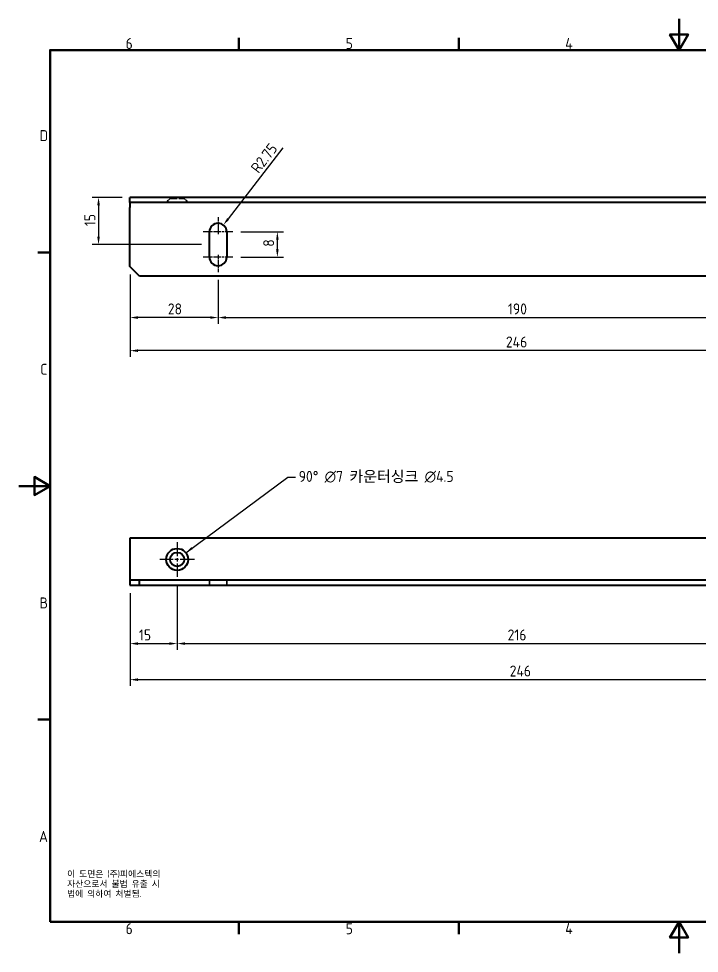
# Model space of a CAD drawing. Header units: millimetres. Extents: x 0 to 420, y 0 to 297.
# Drawn here: x 0 to 216.4, y 0 to 297 of the extents above; entities that cross this region are included whole.
import ezdxf

# ---------------------------------------------------------------- set-up
doc = ezdxf.new("R2010")
doc.units = ezdxf.units.MM
doc.linetypes.add('CHAIN', pattern=[0.3543, 0.2362, -0.0295, 0.0591, -0.0295])
doc.linetypes.add('DASHED', pattern=[0.2067, 0.1654, -0.0413])
doc.layers.get('0').update_dxf_attribs({"color": 3, "lineweight": 25})
for name, color, linetype, lineweight in [('가려진 것(ISO)', 2, 'DASHED', 35), ('가시적인 것(ISO)', 3, 'Continuous', 40), ('경계(ISO)', 7, 'Continuous', 50), ('기호(ISO)', 5, 'Continuous', 25), ('중심 표식(ISO)', 1, 'Continuous', 25), ('치수(ISO)', 2, 'Continuous', 25)]:
    doc.layers.add(name, color=color, linetype=linetype, lineweight=lineweight)
doc.styles.add('문자 텍스트_PSTEK_POSCO', font='isocp.shx')
doc.styles.add('치수 텍스트_PSTEK_POSCO', font='isocp.shx')
doc.dimstyles.new('치수_PSTEK_POSCO', dxfattribs={"dimtxt": 3.5, "dimasz": 2.5, "dimexe": 2, "dimexo": 2.5, "dimgap": 1, "dimtad": 1, "dimrnd": 1e-08, "dimdsep": 46, "dimtxsty": '치수 텍스트_PSTEK_POSCO', "dimcen": 0.09, "dimdle": 10, "dimclrd": 7, "dimclre": 7, "dimclrt": 2, "dimadec": 1, "dimazin": 2, "dimtfac": 1, "dimtmove": 0, "dimatfit": 3, "dimfxl": 0, "dimtolj": 1, "dimlwd": -1, "dimlwe": -1, "dimarcsym": 0})
doc.dimstyles.new('치수_PSTEK_POSCO$7', dxfattribs={"dimtxt": 3.5, "dimasz": 2.5, "dimexe": 2, "dimexo": 2.5, "dimgap": 1, "dimtad": 1, "dimrnd": 1e-08, "dimdsep": 46, "dimtxsty": '치수 텍스트_PSTEK_POSCO', "dimcen": 0.09, "dimdle": 10, "dimclrd": 7, "dimclre": 7, "dimclrt": 2, "dimadec": 1, "dimazin": 2, "dimtfac": 1, "dimtmove": 0, "dimatfit": 3, "dimfxl": 0, "dimtolj": 1, "dimlwd": -1, "dimlwe": -1, "dimarcsym": 0})

# ---------------------------------------------------------------- blocks, each defined once
blk = doc.blocks.new('경계 Default Border')
at = {"layer": '경계(ISO)'}
for p, q in [((70, 287), (70, 290.9)), ((140, 287), (140, 290.9)), ((10, 222.75), (6.1, 222.75)), ((10, 74.25), (6.1, 74.25)), ((70, 10), (70, 6.1)), ((140, 10), (140, 6.1))]:
    blk.add_line(p, q, dxfattribs=at)
at = {"layer": '경계(ISO)', "flags": 128}
for points in [[(210, 297), (210, 287), (207.11, 292), (212.89, 292), (210, 287)], [(10, 10), (10, 287), (410, 287), (410, 10), (10, 10)], [(0, 148.5), (10, 148.5), (5, 151.39), (5, 145.61), (10, 148.5)], [(210, 0), (210, 10), (207.11, 5), (212.89, 5), (210, 10)]]:
    blk.add_lwpolyline(points, dxfattribs=at)
at = {"layer": '경계(ISO)', "color": 2, "char_height": 3.5, "attachment_point": 7, "style": '문자 텍스트_PSTEK_POSCO'}
for s, insert in [('6', (34, 287.37)), ('5', (104, 287.37)), ('4', (173.8, 287.4)), ('D', (6.66, 258.09)), ('C', (6.85, 183.84)), ('B', (6.66, 109.59)), ('A', (6.47, 35.37)), ('6', (34, 6.07)), ('5', (104, 6.07)), ('4', (173.8, 6.1))]:
    blk.add_mtext(s, dxfattribs=dict(at, insert=insert))
blk = doc.blocks.new('*D21')
at = {"layer": 'Defpoints', "color": 0, "transparency": 16777216}
for p in [(35.4, 116.96), (281.4, 116.96), (281.4, 86.96)]:
    blk.add_point(p, dxfattribs=at)
at = {"layer": '치수(ISO)', "color": 7, "transparency": 16777216}
for p, q in [((35.4, 114.46), (35.4, 84.96)), ((281.4, 114.46), (281.4, 84.96)), ((37.9, 86.96), (278.9, 86.96))]:
    blk.add_line(p, q, dxfattribs=at)
for points in [[(37.9, 87.37), (37.9, 86.54), (35.4, 86.96)], [(278.9, 87.37), (278.9, 86.54), (281.4, 86.96)]]:
    blk.add_solid(points, dxfattribs=at)
at = {"layer": '치수(ISO)', "color": 2, "transparency": 16777216, "insert": (156.15, 89.71), "char_height": 3.5, "attachment_point": 4, "style": '치수 텍스트_PSTEK_POSCO'}
blk.add_mtext('\\A1;246', dxfattribs=at)
blk = doc.blocks.new('*D23')
at = {"layer": 'Defpoints', "color": 0, "transparency": 16777216}
for p in [(50.4, 119.66), (35.4, 116.96), (50.4, 98.42)]:
    blk.add_point(p, dxfattribs=at)
at = {"layer": '치수(ISO)', "color": 7, "transparency": 16777216}
for p, q in [((50.4, 117.16), (50.4, 96.42)), ((35.4, 114.46), (35.4, 96.42)), ((37.9, 98.42), (47.9, 98.42))]:
    blk.add_line(p, q, dxfattribs=at)
for points in [[(37.9, 98.84), (37.9, 98), (35.4, 98.42)], [(47.9, 98.84), (47.9, 98), (50.4, 98.42)]]:
    blk.add_solid(points, dxfattribs=at)
at = {"layer": '치수(ISO)', "color": 2, "transparency": 16777216, "insert": (38.25, 101.17), "char_height": 3.5, "attachment_point": 4, "style": '치수 텍스트_PSTEK_POSCO'}
blk.add_mtext('\\A1;15', dxfattribs=at)
blk = doc.blocks.new('*D24')
at = {"layer": 'Defpoints', "color": 0, "transparency": 16777216}
for p in [(50.4, 119.66), (266.4, 119.66), (266.4, 98.42)]:
    blk.add_point(p, dxfattribs=at)
at = {"layer": '치수(ISO)', "color": 7, "transparency": 16777216}
for p, q in [((50.4, 117.16), (50.4, 96.42)), ((266.4, 117.16), (266.4, 96.42)), ((52.9, 98.42), (263.9, 98.42))]:
    blk.add_line(p, q, dxfattribs=at)
for points in [[(52.9, 98.84), (52.9, 98), (50.4, 98.42)], [(263.9, 98.84), (263.9, 98), (266.4, 98.42)]]:
    blk.add_solid(points, dxfattribs=at)
at = {"layer": '치수(ISO)', "color": 2, "transparency": 16777216, "insert": (155.47, 101.17), "char_height": 3.5, "attachment_point": 4, "style": '치수 텍스트_PSTEK_POSCO'}
blk.add_mtext('\\A1;216', dxfattribs=at)
blk = doc.blocks.new('*D25')
at = {"layer": 'Defpoints', "color": 0, "transparency": 16777216}
for p in [(35.4, 218.23), (281.4, 218.23), (35.4, 191.51)]:
    blk.add_point(p, dxfattribs=at)
at = {"layer": '치수(ISO)', "color": 7, "transparency": 16777216}
for p, q in [((35.4, 215.73), (35.4, 189.51)), ((281.4, 215.73), (281.4, 189.51)), ((278.9, 191.51), (37.9, 191.51))]:
    blk.add_line(p, q, dxfattribs=at)
for points in [[(37.9, 191.93), (37.9, 191.09), (35.4, 191.51)], [(278.9, 191.93), (278.9, 191.09), (281.4, 191.51)]]:
    blk.add_solid(points, dxfattribs=at)
at = {"layer": '치수(ISO)', "color": 2, "transparency": 16777216, "insert": (154.94, 194.26), "char_height": 3.5, "attachment_point": 4, "style": '치수 텍스트_PSTEK_POSCO'}
blk.add_mtext('\\A1;246', dxfattribs=at)
blk = doc.blocks.new('*D28')
at = {"layer": 'Defpoints', "color": 0, "transparency": 16777216}
for p in [(63.4, 216.48), (253.4, 216.48), (253.4, 202.02)]:
    blk.add_point(p, dxfattribs=at)
at = {"layer": '치수(ISO)', "color": 7, "transparency": 16777216}
for p, q in [((63.4, 213.98), (63.4, 200.02)), ((253.4, 213.98), (253.4, 200.02)), ((65.9, 202.02), (250.9, 202.02))]:
    blk.add_line(p, q, dxfattribs=at)
for points in [[(65.9, 202.44), (65.9, 201.61), (63.4, 202.02)], [(250.9, 202.44), (250.9, 201.61), (253.4, 202.02)]]:
    blk.add_solid(points, dxfattribs=at)
at = {"layer": '치수(ISO)', "color": 2, "transparency": 16777216, "insert": (155.59, 204.77), "char_height": 3.5, "attachment_point": 4, "style": '치수 텍스트_PSTEK_POSCO'}
blk.add_mtext('\\A1;190', dxfattribs=at)
blk = doc.blocks.new('*D29')
at = {"layer": 'Defpoints', "color": 0, "transparency": 16777216}
for p in [(35.4, 218.23), (63.4, 216.48), (35.4, 202.02)]:
    blk.add_point(p, dxfattribs=at)
at = {"layer": '치수(ISO)', "color": 7, "transparency": 16777216}
for p, q in [((35.4, 215.73), (35.4, 200.02)), ((63.4, 213.98), (63.4, 200.02)), ((60.9, 202.02), (37.9, 202.02))]:
    blk.add_line(p, q, dxfattribs=at)
for points in [[(37.9, 202.44), (37.9, 201.61), (35.4, 202.02)], [(60.9, 202.44), (60.9, 201.61), (63.4, 202.02)]]:
    blk.add_solid(points, dxfattribs=at)
at = {"layer": '치수(ISO)', "color": 2, "transparency": 16777216, "insert": (47.43, 204.77), "char_height": 3.5, "attachment_point": 4, "style": '치수 텍스트_PSTEK_POSCO'}
blk.add_mtext('\\A1;28', dxfattribs=at)
blk = doc.blocks.new('*D30')
at = {"layer": 'Defpoints', "color": 0, "transparency": 16777216}
for p in [(68.15, 229.23), (82.26, 229.23), (68.15, 221.23)]:
    blk.add_point(p, dxfattribs=at)
at = {"layer": '치수(ISO)', "color": 7, "transparency": 16777216}
for p, q in [((70.65, 229.23), (84.26, 229.23)), ((82.26, 223.73), (82.26, 226.73)), ((70.65, 221.23), (84.26, 221.23))]:
    blk.add_line(p, q, dxfattribs=at)
for points in [[(81.85, 226.73), (82.68, 226.73), (82.26, 229.23)], [(81.85, 223.73), (82.68, 223.73), (82.26, 221.23)]]:
    blk.add_solid(points, dxfattribs=at)
at = {"layer": '치수(ISO)', "color": 2, "transparency": 16777216, "insert": (79.51, 224.53), "char_height": 3.5, "attachment_point": 4, "rotation": 90, "style": '치수 텍스트_PSTEK_POSCO'}
blk.add_mtext('\\A1;8', dxfattribs=at)
blk = doc.blocks.new('*D31')
at = {"layer": 'Defpoints', "color": 0, "transparency": 16777216}
for p in [(63.4, 229.23), (65.08, 231.4)]:
    blk.add_point(p, dxfattribs=at)
at = {"layer": '치수(ISO)', "color": 7, "transparency": 16777216}
blk.add_line((84.01, 255.92), (66.61, 233.38), dxfattribs=at)
blk.add_solid([(66.28, 233.64), (66.93, 233.13), (65.08, 231.4)], dxfattribs=at)
at = {"layer": '치수(ISO)', "color": 2, "transparency": 16777216, "insert": (74.93, 248.66), "char_height": 3.5, "attachment_point": 4, "rotation": 52.3257, "style": '치수 텍스트_PSTEK_POSCO'}
blk.add_mtext('\\A1;R2.75', dxfattribs=at)
blk = doc.blocks.new('*D33')
at = {"layer": 'Defpoints', "color": 0, "transparency": 16777216}
for p in [(35.4, 240.23), (25.4, 225.23), (60.65, 225.23)]:
    blk.add_point(p, dxfattribs=at)
at = {"layer": '치수(ISO)', "color": 7, "transparency": 16777216}
for p, q in [((32.9, 240.23), (23.4, 240.23)), ((25.4, 237.73), (25.4, 227.73)), ((58.15, 225.23), (23.4, 225.23))]:
    blk.add_line(p, q, dxfattribs=at)
for points in [[(24.98, 237.73), (25.81, 237.73), (25.4, 240.23)], [(24.98, 227.73), (25.81, 227.73), (25.4, 225.23)]]:
    blk.add_solid(points, dxfattribs=at)
at = {"layer": '치수(ISO)', "color": 2, "transparency": 16777216, "insert": (22.65, 231.08), "char_height": 3.5, "attachment_point": 4, "rotation": 90, "style": '치수 텍스트_PSTEK_POSCO'}
blk.add_mtext('\\A1;15', dxfattribs=at)

msp = doc.modelspace()

# ---------------------------------------------------------------- linework, layer by layer
at = {"layer": '가려진 것(ISO)', "ltscale": 3.36696}
for p, q in [((48.146, 239.876), (46.896, 238.626)), ((52.646, 239.876), (53.896, 238.626))]:
    msp.add_line(p, q, dxfattribs=at)
at = {"layer": '가려진 것(ISO)', "ltscale": 0.666544}
for p, q in [((48.146, 240.226), (48.146, 239.876)), ((52.646, 240.226), (52.646, 239.876))]:
    msp.add_line(p, q, dxfattribs=at)
at = {"layer": '가려진 것(ISO)', "ltscale": 13.463407}
msp.add_line((48.146, 239.876), (52.646, 239.876), dxfattribs=at)
at = {"layer": '가려진 것(ISO)', "ltscale": 3.047415}
for p, q in [((60.646, 118.557), (60.646, 116.957)), ((66.146, 118.557), (66.146, 116.957))]:
    msp.add_line(p, q, dxfattribs=at)
at = {"layer": '가시적인 것(ISO)'}
for p, q in [((35.396, 238.626), (35.396, 240.226)), ((281.396, 240.226), (35.396, 240.226)), ((281.396, 238.626), (35.396, 238.626)), ((35.396, 238.626), (35.396, 237.026)), ((35.396, 218.226), (35.396, 237.026)), ((60.646, 221.226), (60.646, 229.226)), ((66.146, 229.226), (66.146, 221.226)), ((38.396, 215.226), (35.396, 218.226)), ((278.396, 215.226), (38.396, 215.226)), ((35.396, 131.957), (35.396, 120.157)), ((281.396, 131.957), (35.396, 131.957)), ((35.396, 120.157), (35.396, 118.557)), ((38.396, 118.557), (35.396, 118.557)), ((35.396, 118.557), (35.396, 116.957)), ((35.396, 116.957), (38.396, 116.957)), ((38.396, 116.957), (38.396, 118.557)), ((278.396, 118.557), (38.396, 118.557)), ((38.396, 116.957), (278.396, 116.957))]:
    msp.add_line(p, q, dxfattribs=at)
for radius in [3.5, 2.25]:
    msp.add_circle((50.396, 125.157), radius, dxfattribs=at)
for centre, start, end in [((63.396, 229.226), 0, 180), ((63.396, 221.226), 180, 0)]:
    msp.add_arc(centre, 2.75, start, end, dxfattribs=at)
at = {"layer": '중심 표식(ISO)', "linetype": 'CHAIN', "ltscale": 6.111541}
for p, q in [((63.396, 233.976), (63.396, 228.476)), ((63.396, 221.976), (63.396, 216.476))]:
    msp.add_line(p, q, dxfattribs=at)
at = {"layer": '중심 표식(ISO)', "linetype": 'CHAIN', "ltscale": 10.556371}
for p, q in [((68.146, 229.226), (58.646, 229.226)), ((68.146, 221.226), (58.646, 221.226))]:
    msp.add_line(p, q, dxfattribs=at)
at = {"layer": '중심 표식(ISO)', "linetype": 'CHAIN', "ltscale": 19.051651}
for p, q in [((50.396, 130.657), (50.396, 119.657)), ((55.896, 125.157), (44.896, 125.157))]:
    msp.add_line(p, q, dxfattribs=at)

# ---------------------------------------------------------------- block references
msp.add_blockref('경계 Default Border', (0, 0))

# ---------------------------------------------------------------- texts
at = {"layer": '기호(ISO)', "color": 2, "insert": (89.045, 151.357), "char_height": 3.5, "width": 57.60264, "attachment_point": 4, "line_spacing_factor": 0.6125, "style": '치수 텍스트_PSTEK_POSCO'}
msp.add_mtext('{90° \\fAIGDT|b0|i0;\\H3.5000;n\\fisocp|b0|i0;\\H3.5000;7 카운터싱크 \\fAIGDT|b0|i0;\\H3.5000;n\\fisocp|b0|i0;\\H3.5000;4.5}', dxfattribs=at)
at = {"layer": '기호(ISO)', "color": 7, "insert": (15.395, 26.228), "char_height": 2, "width": 51.24014, "attachment_point": 1, "line_spacing_factor": 0.944221, "style": '문자 텍스트_PSTEK_POSCO'}
msp.add_mtext('{이 도면은 (주)피에스텍의\\P자산으로서 불법 유출 시 \\P법에 의하여 처벌됨.}', dxfattribs=at)

# ---------------------------------------------------------------- dimensions: what is measured, and where the dimension line sits
at = {"layer": '치수(ISO)', "color": 7}
dim = msp.add_radius_dim(center=(63.396, 229.226), mpoint=(65.077, 231.403), dimstyle='치수_PSTEK_POSCO', override={"dimdec": 2, "dimcen": 0, "dimtp": 0, "dimtm": 0, "dimtdec": 2, "dimtofl": 0}, dxfattribs=at)
dim.commit()
dim.dimension.update_dxf_attribs({"geometry": '*D31', "text_midpoint": (80.25, 251.052), "dimtype": 164})
for base, p1, p2, angle, picture, middle in [((25.396, 225.226), (35.396, 240.226), (60.646, 225.226), 90, '*D33', (25.396, 232.726)), ((82.263, 229.226), (68.146, 221.226), (68.146, 229.226), 90, '*D30', (82.263, 225.226)), ((35.396, 191.509), (281.396, 218.226), (35.396, 218.226), 180, '*D25', (158.396, 191.509)), ((35.396, 202.024), (63.396, 216.476), (35.396, 218.226), 180, '*D29', (49.396, 202.024)), ((253.396, 202.024), (63.396, 216.476), (253.396, 216.476), 180, '*D28', (158.396, 202.024)), ((50.396, 98.421), (35.396, 116.957), (50.396, 119.657), 180, '*D23', (39.896, 98.421)), ((266.396, 98.421), (50.396, 119.657), (266.396, 119.657), 180, '*D24', (158.396, 98.421)), ((281.396, 86.957), (35.396, 116.957), (281.396, 116.957), 180, '*D21', (159.61, 86.957))]:
    dim = msp.add_linear_dim(base=base, p1=p1, p2=p2, angle=angle, dimstyle='치수_PSTEK_POSCO', override={"dimdec": 2, "dimtp": 0, "dimtm": 0, "dimtdec": 2, "dimtofl": 0, "dimatfit": 1}, dxfattribs=at)
    dim.commit()
    dim.dimension.update_dxf_attribs({"geometry": picture, "text_midpoint": middle, "dimtype": 160})

# ---------------------------------------------------------------- leaders
at = {"layer": '기호(ISO)', "color": 7, "annotation_type": 0, "has_hookline": 1, "hookline_direction": 0, "text_width": 52.235}
msp.add_leader([(53.168, 127.294), (85.545, 151.357), (88.045, 151.357)], dimstyle='치수_PSTEK_POSCO$7', override={"dimtad": 0}, dxfattribs=at)

doc.saveas('drawing.dxf')
